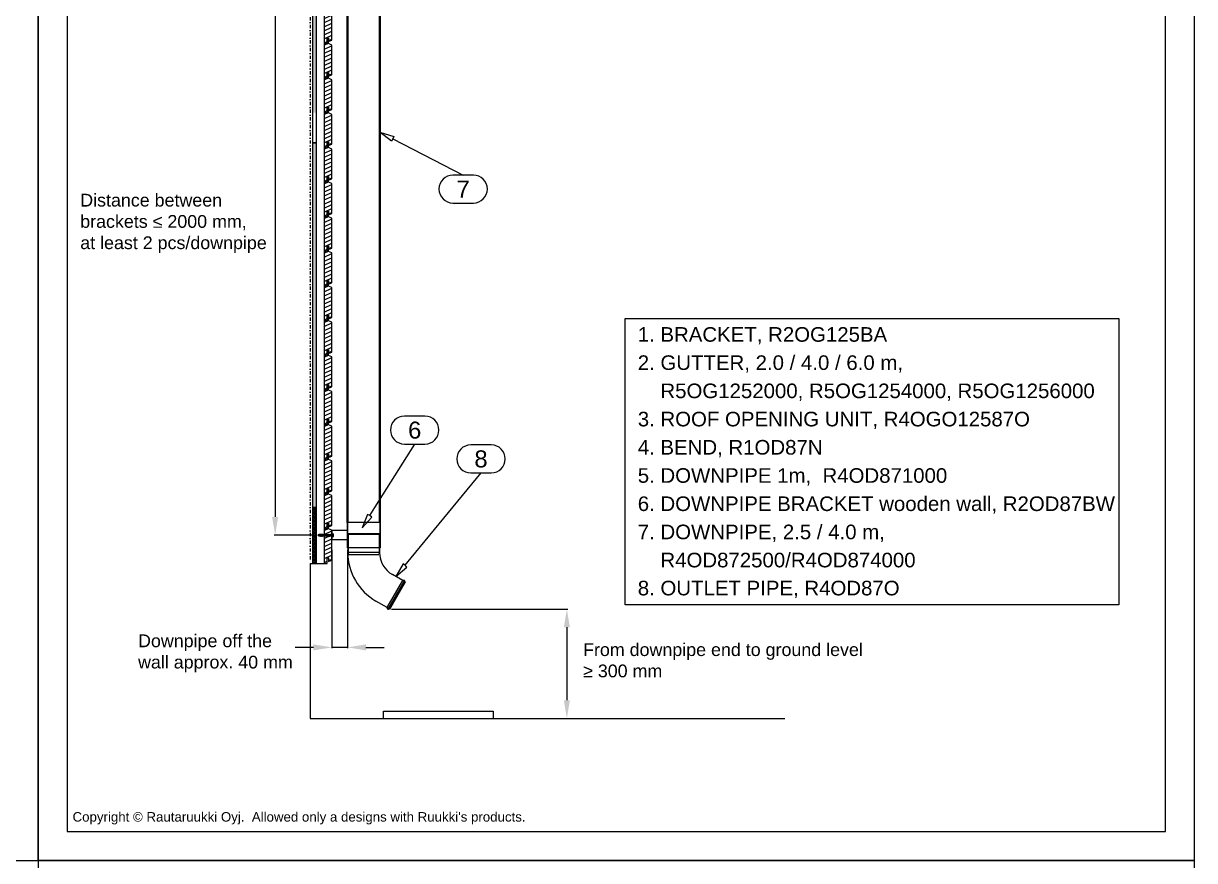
# Model space of a CAD drawing. Extents: x -5366 to 10078, y -29412 to -20292.
# Drawn here: x 3900 to 7108, y -24852 to -22558 of the extents above; entities that cross this region are included whole.
import ezdxf
from ezdxf.enums import TextEntityAlignment as Align

# ---------------------------------------------------------------- set-up
doc = ezdxf.new("R2010")
doc.units = 0
doc.linetypes.add('KL', pattern=[4, 2, -2])
doc.linetypes.add('PKL', pattern=[7, 3, -2, 0, -2])
for name, color, linetype in [('1', 7, 'CONTINUOUS'), ('CLASSIC', 7, 'CONTINUOUS'), ('DET_RAAMIT', 7, 'CONTINUOUS'), ('KIINNIKE', 1, 'CONTINUOUS'), ('MITAT', 2, 'CONTINUOUS'), ('POIMULEVY', 7, 'CONTINUOUS'), ('RAAMIT', 2, 'CONTINUOUS'), ('RISTIKKO', 1, 'CONTINUOUS'), ('RU_COPYRIGHT', 7, 'CONTINUOUS'), ('RWS', 7, 'CONTINUOUS')]:
    doc.layers.add(name, color=color, linetype=linetype)
doc.layers.add('DET_RAAMI_ULOIN', color=7, linetype='CONTINUOUS', plot=False)
doc.layers.add('RWS LIMITYKSET YM', color=7, linetype='CONTINUOUS', plot=False)
doc.layers.add('KUVA', color=7, linetype='CONTINUOUS', lineweight=40)
doc.styles.add('arial', font='ARIAL.TTF')
doc.dimstyles.get("Standard").update_dxf_attribs({"dimtxt": 0.18, "dimasz": 0.18, "dimexe": 0.18, "dimexo": 0.0625, "dimgap": 0.09, "dimtad": 0, "dimtih": 1, "dimtoh": 1, "dimdec": 4, "dimzin": 0, "dimdsep": 46, "dimtxsty": 'Standard', "dimcen": 0.09, "dimadec": 0, "dimazin": 0, "dimtfac": 1, "dimtdec": 4, "dimtofl": 0, "dimtmove": 0, "dimatfit": 3, "dimfxl": 0, "dimtolj": 1, "dimtzin": 0, "dimarcsym": 0})

# ---------------------------------------------------------------- blocks, each defined once
blk = doc.blocks.new('Bracket wood wall')
at = {"layer": '1'}
for p, q in [((-691.1, -3746.1), (-781.5, -3746.1)), ((-781.5, -3746.1), (-781.5, -3815.7)), ((-691.1, -3746.1), (-691.1, -3815.7)), ((-691.1, -3815.7), (-781.5, -3815.7))]:
    blk.add_line(p, q, dxfattribs=at)
at = {"layer": 'RWS'}
for p, q in [((-781.5, -3768.4), (-824.1, -3768.4)), ((-824.1, -3768.4), (-824.1, -3793.4)), ((-781.5, -3793.4), (-824.1, -3793.4))]:
    blk.add_line(p, q, dxfattribs=at)
blk = doc.blocks.new('*D189')
at = {"layer": 'MITAT', "color": 6, "lineweight": -2}
for p, q in [((4908.7, -24162.9), (5391.4, -24162.9)), ((5388.9, -24212.9), (5388.9, -24412.9)), ((4908.7, -24462.9), (5391.4, -24462.9))]:
    blk.add_line(p, q, dxfattribs=at)
at = {"layer": 'MITAT', "color": 6}
for points in [[(5380.6, -24212.9), (5397.3, -24212.9), (5388.9, -24162.9)], [(5380.6, -24412.9), (5397.3, -24412.9), (5388.9, -24462.9)]]:
    blk.add_solid(points, dxfattribs=at)
blk = doc.blocks.new('*D190')
at = {"layer": 'MITAT', "color": 6, "lineweight": -2}
for p, q in [((4701.6, -22285.3), (4587.3, -22285.3)), ((4589.8, -22335.3), (4589.8, -23910.5)), ((4701.6, -23960.5), (4587.3, -23960.5))]:
    blk.add_line(p, q, dxfattribs=at)
at = {"layer": 'MITAT', "color": 6}
for points in [[(4581.5, -22335.3), (4598.1, -22335.3), (4589.8, -22285.3)], [(4581.5, -23910.5), (4598.1, -23910.5), (4589.8, -23960.5)]]:
    blk.add_solid(points, dxfattribs=at)
blk = doc.blocks.new('*D191')
at = {"layer": 'MITAT', "color": 6, "lineweight": -2}
for p, q in [((4744.9, -24000.3), (4744.9, -24270.5)), ((4788.4, -24000.3), (4788.4, -24270.5)), ((4694.9, -24268), (4644.9, -24268)), ((4788.4, -24268), (4744.9, -24268)), ((4838.4, -24268), (4888.4, -24268))]:
    blk.add_line(p, q, dxfattribs=at)
at = {"layer": 'MITAT', "color": 6}
for points in [[(4694.9, -24259.7), (4694.9, -24276.3), (4744.9, -24268)], [(4838.4, -24259.7), (4838.4, -24276.3), (4788.4, -24268)]]:
    blk.add_solid(points, dxfattribs=at)
blk = doc.blocks.new('S55-38')
at = {"layer": 'KIINNIKE'}
for p, q in [((-22, 8.8), (-20, 7.8)), ((-20.7, 12.6), (-18.7, 11.6)), ((-19.2, 7.4), (-17.1, 6.3)), ((-17.9, 11.2), (-15.9, 10.1))]:
    blk.add_line(p, q, dxfattribs=at)
at = {"layer": 'KIINNIKE', "color": 1}
for p, q in [((-16.3, 6), (-14.3, 4.9)), ((-15.1, 9.8), (-13, 8.7)), ((-13.5, 4.5), (-11.4, 3.5)), ((-12.2, 8.3), (-10.2, 7.3)), ((-10.7, 3.1), (-8.6, 2.1)), ((-9.4, 6.9), (-7.3, 5.9)), ((-7.8, 1.7), (-5.8, 0.7)), ((-6.6, 5.5), (-4.5, 4.5)), ((-5, 0.3), (-2.9, -0.8)), ((-3.7, 4.1), (-1.7, 3)), ((-0.9, 2.7), (0.9, 1.8)), ((6.3, 1.3), (2.7, -5.8)), ((-2.2, -1.1), (-0.9, -1.8))]:
    blk.add_line(p, q, dxfattribs=at)
at = {"layer": 'KIINNIKE'}
for points in [[(-33.6, 16.3), (-34.2, 17.1)], [(-34.2, 17.1), (-33.3, 17.1)], [(-28.5, 12), (-29.2, 12.4)], [(-25.6, 10.6), (-27.7, 11.6)], [(-27.5, 15.9), (-27.2, 15.8)], [(-26.4, 15.4), (-24.4, 14.4)], [(-22.8, 9.2), (-24.9, 10.2)], [(-23.6, 14), (-21.5, 13)], [(-20, 7.8), (-20, 7.8)], [(-18.7, 11.6), (-18.8, 11.6)]]:
    blk.add_lwpolyline(points, dxfattribs=at)
for points in [[(-33.5, 15.5), (-33.7, 16), (-33.2, 17.3), (-32.8, 17.5), (-32.7, 17), (-33.1, 15.7)], [(-31.2, 12.5), (-31.4, 13.3), (-30, 17.4), (-29.4, 17.8), (-29.2, 17), (-30.6, 12.9)], [(-28.3, 11.1), (-28.6, 11.8), (-27.1, 16), (-26.6, 16.4), (-26.4, 15.6), (-27.8, 11.4)], [(-25.5, 9.7), (-25.7, 10.4), (-24.3, 14.6), (-23.7, 15), (-23.5, 14.2), (-24.9, 10)], [(-22.6, 8.3), (-22.9, 9), (-21.5, 13.2), (-20.9, 13.6), (-20.7, 12.8), (-22.1, 8.6)], [(-19.8, 6.9), (-20, 7.6), (-18.6, 11.7), (-18, 12.1), (-17.8, 11.4), (-19.3, 7.2)]]:
    blk.add_lwpolyline(points, close=True, dxfattribs=at)
for points in [[(-31.2, 13.7, -0.053388), (-32.8, 15.3), (-33.1, 15.7)], [(-32.7, 17.1), (-31.9, 17, -0.041911), (-30.2, 16.9)], [(-28.5, 12), (-29.2, 12.4, -0.035659), (-30.5, 13.2, -0.035659)], [(-29.3, 16.7, -0.048189), (-27.5, 15.9), (-27.2, 15.8)]]:
    blk.add_lwpolyline(points, format="xyb", dxfattribs=at)
at = {"layer": 'KIINNIKE', "color": 1}
for points in [[(-17, 5.4), (-17.2, 6.2), (-15.8, 10.3), (-15.2, 10.7), (-15, 9.9), (-16.4, 5.8)], [(-14.1, 4), (-14.4, 4.7), (-12.9, 8.9), (-12.4, 9.3), (-12.2, 8.5), (-13.6, 4.3)], [(-11.3, 2.6), (-11.5, 3.3), (-10.1, 7.5), (-9.5, 7.9), (-9.3, 7.1), (-10.7, 2.9)], [(-8.4, 1.2), (-8.7, 1.9), (-7.3, 6.1), (-6.7, 6.5), (-6.5, 5.7), (-7.9, 1.5)], [(-5.6, -0.2), (-5.8, 0.5), (-4.4, 4.7), (-3.8, 5), (-3.6, 4.3), (-5.1, 0.1)], [(-2.8, -1.6), (-3, -0.9), (-1.6, 3.2), (-1, 3.6), (-0.8, 2.8), (-2.2, -1.3)], [(2.1, 4.2), (3, 3.7), (-1.2, -4.7), (-2.1, -4.2)]]:
    blk.add_lwpolyline(points, close=True, dxfattribs=at)
at = {"layer": 'RWS', "color": 1}
for p, q in [((1.8, 1.3), (5.4, -0.5)), ((2.7, 3.1), (6.3, 1.3)), ((-0.9, -4), (2.7, -5.8)), ((0, -2.3), (3.6, -4))]:
    blk.add_line(p, q, dxfattribs=at)
blk = doc.blocks.new('A$C6DF27888')
at = {"layer": 'KUVA'}
for p, q in [((768, 252.2), (768, -1353.4)), ((856.2, 252.2), (856.2, -1353.4))]:
    blk.add_line(p, q, dxfattribs=at)
at = {"layer": 'RWS LIMITYKSET YM', "linetype": 'KL'}
for p, q in [((768, 319.2), (768, 252.2)), ((768, 319.2), (856.2, 319.2)), ((856.2, 319.2), (856.2, 252.2))]:
    blk.add_line(p, q, dxfattribs=at)
at = {"layer": 'RWS LIMITYKSET YM'}
for p, q in [((768, -1353.4), (768, -1384.5)), ((856.2, -1353.4), (856.2, -1384.5)), ((769.1, -1385.6), (768, -1384.5)), ((856.2, -1384.5), (768, -1384.5)), ((769.1, -1423), (769.1, -1385.6)), ((769.1, -1385.6), (769.1, -1435.6)), ((855.1, -1385.6), (856.2, -1384.5)), ((855.1, -1423), (855.1, -1385.6)), ((855.1, -1385.6), (855.1, -1435.6)), ((769.1, -1435.6), (770.4, -1440.6)), ((855.1, -1435.6), (769.1, -1435.6)), ((770.4, -1440.6), (853.8, -1440.6)), ((855.1, -1435.6), (853.8, -1440.6))]:
    blk.add_line(p, q, dxfattribs=at)
blk = doc.blocks.new('A$C1AE71932')
at = {"layer": '1'}
blk.add_line((22.8, 3.1), (22.8, 3.1), dxfattribs=at)
blk.add_point((22.8, -9.8), dxfattribs=at)
at = {"layer": 'RWS'}
for p, q in [((21.3, 25), (21.3, 12.5)), ((22.8, -22.3), (22.8, -34.7)), ((109.8, -34.7), (109.8, -22.3)), ((173.4, -111.9), (144.8, -95.4)), ((130.2, -185.7), (173.4, -111.9)), ((177.9, -111.7), (132.3, -189.8)), ((179.7, -115.7), (136.9, -189.6)), ((137.5, -189.9), (180.2, -115.9)), ((180.2, -115.9), (179.7, -115.7)), ((130.2, -185.7), (99.7, -168.1)), ((137.5, -189.9), (136.9, -189.6))]:
    blk.add_line(p, q, dxfattribs=at)
for centre, radius, start, end in [((176.8, -34.7), 154, 180, 240), ((179.8, -34.7), 70.1, 180, 240), ((173.8, -111.2), 0.83, 239.8792, 305.2295), ((176.2, -114.6), 3.36, 353.7056, 126.1295), ((180.6, -115.1), 1.03, 173.9301, 213.1977), ((129.8, -186.4), 0.83, 354.9532, 60.3035), ((134, -186.8), 3.44, 174.9532, 305.6538), ((136.5, -190.3), 0.83, 60.3035, 125.6538)]:
    blk.add_arc(centre, radius, start, end, dxfattribs=at)
at = {"layer": 'RWS LIMITYKSET YM'}
for p, q in [((22.8, -22.3), (22.8, 15.1)), ((22.8, 15.1), (109.8, 15.1)), ((23.3, 15.1), (109.3, 15.1)), ((109.8, 15.1), (109.8, -22.3))]:
    blk.add_line(p, q, dxfattribs=at)

msp = doc.modelspace()

# ---------------------------------------------------------------- hatches: boundary and pattern name
at = {"layer": 'RAAMIT'}
h = msp.add_hatch(dxfattribs=at)
h.set_pattern_fill('PISTE', color=1, scale=0.04, style=0)
h.set_pattern_definition([(0, (5568.9438, -21642.0992), (2, 2), [0, -4])])
h.paths.add_polyline_path([(4692.8579, -22802.6761), (4701.8579, -22802.6761), (4701.8579, -22359.79418), (4692.8579, -22359.79418)])
h.paths.add_polyline_path([(4701.8579, -23277.6761), (4692.8579, -23277.6761), (4692.8579, -23359.79418), (4701.8579, -23359.79418)])
h = msp.add_hatch(dxfattribs=at)
h.set_pattern_fill('PISTE', color=1, scale=0.04, style=0)
h.set_pattern_definition([(0, (5568.9438, -22167.0992), (2, 2), [0, -4])])
h.paths.add_polyline_path([(4692.8579, -22884.79418), (4701.8579, -22884.79418), (4701.8579, -23884.79418), (4692.8579, -23884.79418)])
h = msp.add_hatch(dxfattribs=at)
h.set_pattern_fill('PISTE', color=1, scale=0.04, style=0)
h.set_pattern_definition([(0, (5568.9438, -23167.0992), (2, 2), [0, -4])])
h.paths.add_polyline_path([(4692.8579, -23884.79418), (4701.8579, -23884.79418), (4701.8579, -24037.6761), (4692.8579, -24037.6761)])
at = {"layer": 'RWS'}
h = msp.add_hatch(dxfattribs=at)
h.set_pattern_fill('VAAKAV', color=1, scale=0.1, angle=25, style=0)
h.set_pattern_definition([(25, (5568.944, -21687.099), (-4.22618, 9.06308), [])])
h.paths.add_polyline_path([(4736.3579, -22502.6761), (4732.3579, -22502.6761), (4732.3579, -22517.6761), (4723.8579, -22517.6761), (4723.8579, -22612.6761), (4732.3579, -22612.6761), (4732.3579, -22597.6761), (4736.3579, -22597.6761), (4736.3579, -22607.6761), (4744.8579, -22603.4261), (4744.8579, -22521.9261), (4736.3579, -22517.6761)])
h = msp.add_hatch(dxfattribs=at)
h.set_pattern_fill('VAAKAV', color=1, scale=0.1, angle=25, style=0)
h.set_pattern_definition([(25, (5568.944, -21782.099), (-4.22618, 9.06308), [])])
h.paths.add_polyline_path([(4736.3579, -22597.6761), (4732.3579, -22597.6761), (4732.3579, -22612.6761), (4723.8579, -22612.6761), (4723.8579, -22707.6761), (4732.3579, -22707.6761), (4732.3579, -22692.6761), (4736.3579, -22692.6761), (4736.3579, -22702.6761), (4744.8579, -22698.4261), (4744.8579, -22616.9261), (4736.3579, -22612.6761)])
h = msp.add_hatch(dxfattribs=at)
h.set_pattern_fill('VAAKAV', color=1, scale=0.1, angle=25, style=0)
h.set_pattern_definition([(25, (5568.944, -21877.099), (-4.22618, 9.06308), [])])
h.paths.add_polyline_path([(4736.3579, -22692.6761), (4732.3579, -22692.6761), (4732.3579, -22707.6761), (4723.8579, -22707.6761), (4723.8579, -22802.6761), (4732.3579, -22802.6761), (4732.3579, -22787.6761), (4736.3579, -22787.6761), (4736.3579, -22797.6761), (4744.8579, -22793.4261), (4744.8579, -22711.9261), (4736.3579, -22707.6761)])
h = msp.add_hatch(dxfattribs=at)
h.set_pattern_fill('VAAKAV', color=1, scale=0.1, angle=25, style=0)
h.set_pattern_definition([(25, (5568.944, -21972.099), (-4.22618, 9.06308), [])])
h.paths.add_polyline_path([(4736.3579, -22787.6761), (4732.3579, -22787.6761), (4732.3579, -22802.6761), (4723.8579, -22802.6761), (4723.8579, -22897.6761), (4732.3579, -22897.6761), (4732.3579, -22882.6761), (4736.3579, -22882.6761), (4736.3579, -22892.6761), (4744.8579, -22888.4261), (4744.8579, -22806.9261), (4736.3579, -22802.6761)])
h = msp.add_hatch(dxfattribs=at)
h.set_pattern_fill('VAAKAV', color=1, scale=0.1, angle=25, style=0)
h.set_pattern_definition([(25, (5568.944, -22067.099), (-4.22618, 9.06308), [])])
h.paths.add_polyline_path([(4736.3579, -22882.6761), (4732.3579, -22882.6761), (4732.3579, -22897.6761), (4723.8579, -22897.6761), (4723.8579, -22992.6761), (4732.3579, -22992.6761), (4732.3579, -22977.6761), (4736.3579, -22977.6761), (4736.3579, -22987.6761), (4744.8579, -22983.4261), (4744.8579, -22901.9261), (4736.3579, -22897.6761)])
h = msp.add_hatch(dxfattribs=at)
h.set_pattern_fill('VAAKAV', color=1, scale=0.1, angle=25, style=0)
h.set_pattern_definition([(25, (5568.944, -22162.099), (-4.22618, 9.06308), [])])
h.paths.add_polyline_path([(4736.3579, -22977.6761), (4732.3579, -22977.6761), (4732.3579, -22992.6761), (4723.8579, -22992.6761), (4723.8579, -23087.6761), (4732.3579, -23087.6761), (4732.3579, -23072.6761), (4736.3579, -23072.6761), (4736.3579, -23082.6761), (4744.8579, -23078.4261), (4744.8579, -22996.9261), (4736.3579, -22992.6761)])
h = msp.add_hatch(dxfattribs=at)
h.set_pattern_fill('VAAKAV', color=1, scale=0.1, angle=25, style=0)
h.set_pattern_definition([(25, (5568.944, -22257.099), (-4.22618, 9.06308), [])])
h.paths.add_polyline_path([(4736.3579, -23072.6761), (4732.3579, -23072.6761), (4732.3579, -23087.6761), (4723.8579, -23087.6761), (4723.8579, -23182.6761), (4732.3579, -23182.6761), (4732.3579, -23167.6761), (4736.3579, -23167.6761), (4736.3579, -23177.6761), (4744.8579, -23173.4261), (4744.8579, -23091.9261), (4736.3579, -23087.6761)])
h = msp.add_hatch(dxfattribs=at)
h.set_pattern_fill('VAAKAV', color=1, scale=0.1, angle=25, style=0)
h.set_pattern_definition([(25, (5568.944, -22352.099), (-4.22618, 9.06308), [])])
h.paths.add_polyline_path([(4736.3579, -23167.6761), (4732.3579, -23167.6761), (4732.3579, -23182.6761), (4723.8579, -23182.6761), (4723.8579, -23277.6761), (4732.3579, -23277.6761), (4732.3579, -23262.6761), (4736.3579, -23262.6761), (4736.3579, -23272.6761), (4744.8579, -23268.4261), (4744.8579, -23186.9261), (4736.3579, -23182.6761)])
h = msp.add_hatch(dxfattribs=at)
h.set_pattern_fill('VAAKAV', color=1, scale=0.1, angle=25, style=0)
h.set_pattern_definition([(25, (5568.944, -22447.099), (-4.22618, 9.06308), [])])
h.paths.add_polyline_path([(4736.3579, -23262.6761), (4732.3579, -23262.6761), (4732.3579, -23277.6761), (4723.8579, -23277.6761), (4723.8579, -23372.6761), (4732.3579, -23372.6761), (4732.3579, -23357.6761), (4736.3579, -23357.6761), (4736.3579, -23367.6761), (4744.8579, -23363.4261), (4744.8579, -23281.9261), (4736.3579, -23277.6761)])
h = msp.add_hatch(dxfattribs=at)
h.set_pattern_fill('VAAKAV', color=1, scale=0.1, angle=25, style=0)
h.set_pattern_definition([(25, (5568.944, -22542.099), (-4.22618, 9.06308), [])])
h.paths.add_polyline_path([(4736.3579, -23357.6761), (4732.3579, -23357.6761), (4732.3579, -23372.6761), (4723.8579, -23372.6761), (4723.8579, -23467.6761), (4732.3579, -23467.6761), (4732.3579, -23452.6761), (4736.3579, -23452.6761), (4736.3579, -23462.6761), (4744.8579, -23458.4261), (4744.8579, -23376.9261), (4736.3579, -23372.6761)])
h = msp.add_hatch(dxfattribs=at)
h.set_pattern_fill('VAAKAV', color=1, scale=0.1, angle=25, style=0)
h.set_pattern_definition([(25, (5568.944, -22637.099), (-4.22618, 9.06308), [])])
h.paths.add_polyline_path([(4736.3579, -23452.6761), (4732.3579, -23452.6761), (4732.3579, -23467.6761), (4723.8579, -23467.6761), (4723.8579, -23562.6761), (4732.3579, -23562.6761), (4732.3579, -23547.6761), (4736.3579, -23547.6761), (4736.3579, -23557.6761), (4744.8579, -23553.4261), (4744.8579, -23471.9261), (4736.3579, -23467.6761)])
h = msp.add_hatch(dxfattribs=at)
h.set_pattern_fill('VAAKAV', color=1, scale=0.1, angle=25, style=0)
h.set_pattern_definition([(25, (5568.944, -22732.099), (-4.22618, 9.06308), [])])
h.paths.add_polyline_path([(4736.3579, -23547.6761), (4732.3579, -23547.6761), (4732.3579, -23562.6761), (4723.8579, -23562.6761), (4723.8579, -23657.6761), (4732.3579, -23657.6761), (4732.3579, -23642.6761), (4736.3579, -23642.6761), (4736.3579, -23652.6761), (4744.8579, -23648.4261), (4744.8579, -23566.9261), (4736.3579, -23562.6761)])
h = msp.add_hatch(dxfattribs=at)
h.set_pattern_fill('VAAKAV', color=1, scale=0.1, angle=25, style=0)
h.set_pattern_definition([(25, (5568.944, -22827.099), (-4.22618, 9.06308), [])])
h.paths.add_polyline_path([(4736.3579, -23642.6761), (4732.3579, -23642.6761), (4732.3579, -23657.6761), (4723.8579, -23657.6761), (4723.8579, -23752.6761), (4732.3579, -23752.6761), (4732.3579, -23737.6761), (4736.3579, -23737.6761), (4736.3579, -23747.6761), (4744.8579, -23743.4261), (4744.8579, -23661.9261), (4736.3579, -23657.6761)])
h = msp.add_hatch(dxfattribs=at)
h.set_pattern_fill('VAAKAV', color=1, scale=0.1, angle=25, style=0)
h.set_pattern_definition([(25, (5568.944, -22922.099), (-4.22618, 9.06308), [])])
h.paths.add_polyline_path([(4736.3579, -23737.6761), (4732.3579, -23737.6761), (4732.3579, -23752.6761), (4723.8579, -23752.6761), (4723.8579, -23847.6761), (4732.3579, -23847.6761), (4732.3579, -23832.6761), (4736.3579, -23832.6761), (4736.3579, -23842.6761), (4744.8579, -23838.4261), (4744.8579, -23756.9261), (4736.3579, -23752.6761)])
h = msp.add_hatch(dxfattribs=at)
h.set_pattern_fill('VAAKAV', color=1, scale=0.1, angle=25, style=0)
h.set_pattern_definition([(25, (5568.944, -23017.099), (-4.22618, 9.06308), [])])
h.paths.add_polyline_path([(4736.3579, -23832.6761), (4732.3579, -23832.6761), (4732.3579, -23847.6761), (4723.8579, -23847.6761), (4723.8579, -23942.6761), (4732.3579, -23942.6761), (4732.3579, -23927.6761), (4736.3579, -23927.6761), (4736.3579, -23937.6761), (4744.8579, -23933.4261), (4744.8579, -23851.9261), (4736.3579, -23847.6761)])
h = msp.add_hatch(dxfattribs=at)
h.set_pattern_fill('VAAKAV', color=1, scale=0.1, angle=25, style=0)
h.set_pattern_definition([(25, (5568.944, -23112.099), (-4.22618, 9.06308), [])])
h.paths.add_polyline_path([(4736.3579, -23927.6761), (4732.3579, -23927.6761), (4732.3579, -23942.6761), (4723.8579, -23942.6761), (4723.8579, -24037.6761), (4732.3579, -24037.6761), (4732.3579, -24022.6761), (4736.3579, -24022.6761), (4736.3579, -24032.6761), (4744.8579, -24028.4261), (4744.8579, -23946.9261), (4736.3579, -23942.6761)])

# ---------------------------------------------------------------- linework, layer by layer
at = {"layer": 'CLASSIC', "color": 1}
msp.add_lwpolyline([(4912.11991, -22874.36896), (4908.40839, -22880.26634), (4876.56047, -22856.10624), (4914.75097, -22867.91668), (4912.11991, -22874.36896), (5104.88711, -22973.37092), (5076.90461, -22973.37092, 1), (5076.90461, -23049.92297), (5132.86961, -23049.92297, 1), (5132.86961, -22973.37092), (5104.88711, -22973.37092)], format="xyb", dxfattribs=at)
at = {"layer": 'DET_RAAMI_ULOIN', "color": 2}
for points in [[(772.35454, -24852.30809), (3940.35454, -24852.30809), (3940.35454, -20292.30809), (772.35454, -20292.30809)], [(3940.35454, -24852.30809), (7108.35454, -24852.30809), (7108.35454, -20292.30809), (3940.35454, -20292.30809)], [(3940.35454, -29412.30809), (7108.35454, -29412.30809), (7108.35454, -24852.30809), (3940.35454, -24852.30809)]]:
    msp.add_lwpolyline(points, close=True, dxfattribs=at)
at = {"layer": 'DET_RAAMIT', "color": 2}
msp.add_lwpolyline([(4020.35454, -24772.30809), (7028.35454, -24772.30809), (7028.35454, -20372.30809), (4020.35454, -20372.30809)], close=True, dxfattribs=at)
at = {"layer": 'POIMULEVY', "color": 1}
for points in [[(4849.0608, -23906.73877), (4842.85466, -23903.56089), (4827.79605, -23940.61809), (4854.62083, -23910.94606), (4849.0608, -23906.73877), (4863.2373, -23884.15256), (4972.14179, -23710.64428), (5000.14177, -23710.64428, 1), (5000.14177, -23634.0444), (4944.1418, -23634.0444, 1), (4944.1418, -23710.64428), (4972.14179, -23710.64428)], [(4945.90838, -24042.95679), (4940.15319, -24039.02069), (4920.53585, -24073.8798), (4950.89264, -24047.83248), (4945.90838, -24042.95679), (4962.8234, -24022.34145), (5153.7926, -23789.59592), (5181.79259, -23789.59592, 1), (5181.79259, -23712.99605), (5125.79262, -23712.99605, 1), (5125.79262, -23789.59592), (5153.7926, -23789.59592)]]:
    msp.add_lwpolyline(points, format="xyb", dxfattribs=at)
at = {"layer": 'RAAMIT'}
for points in [[(4692.8579, -22802.6761), (4692.8579, -22359.79418), (4701.8579, -22359.79418), (4701.8579, -22802.6761)], [(4701.8579, -22802.6761), (4701.8579, -22884.79418), (4692.8579, -22884.79418), (4692.8579, -22802.6761)]]:
    msp.add_lwpolyline(points, dxfattribs=at)
for points in [[(4692.8579, -22884.79418), (4701.8579, -22884.79418), (4701.8579, -23884.79418), (4692.8579, -23884.79418)], [(4692.8579, -23884.79418), (4701.8579, -23884.79418), (4701.8579, -24037.6761), (4692.8579, -24037.6761)]]:
    msp.add_lwpolyline(points, close=True, dxfattribs=at)
at = {"layer": 'RWS', "color": 1, "linetype": 'PKL', "ltscale": 3}
msp.add_line((4685.99998, -21211.3129), (4685.99998, -24037.6761), dxfattribs=at)
at = {"layer": 'RWS', "color": 2}
for p, q in [((4685.99998, -24037.6761), (4685.99998, -24462.89026)), ((4685.99998, -24037.6761), (4723.8579, -24037.6761)), ((4685.99998, -24462.89026), (5985.99998, -24462.89026))]:
    msp.add_line(p, q, dxfattribs=at)
at = {"layer": 'RWS'}
for p, q in [((4886.63581, -24462.89026), (4886.63581, -24442.89026)), ((4886.63581, -24442.89026), (5186.63581, -24442.89026)), ((5186.63581, -24442.89026), (5186.63581, -24462.89026))]:
    msp.add_line(p, q, dxfattribs=at)
at = {"layer": 'RWS', "color": 2}
for points in [[(4736.3579, -22502.6761), (4732.3579, -22502.6761), (4732.3579, -22517.6761), (4723.8579, -22517.6761), (4723.8579, -22612.6761), (4732.3579, -22612.6761), (4732.3579, -22597.6761), (4736.3579, -22597.6761), (4736.3579, -22607.6761), (4744.8579, -22603.4261), (4744.8579, -22521.9261), (4736.3579, -22517.6761)], [(4736.3579, -22597.6761), (4732.3579, -22597.6761), (4732.3579, -22612.6761), (4723.8579, -22612.6761), (4723.8579, -22707.6761), (4732.3579, -22707.6761), (4732.3579, -22692.6761), (4736.3579, -22692.6761), (4736.3579, -22702.6761), (4744.8579, -22698.4261), (4744.8579, -22616.9261), (4736.3579, -22612.6761)], [(4736.3579, -22692.6761), (4732.3579, -22692.6761), (4732.3579, -22707.6761), (4723.8579, -22707.6761), (4723.8579, -22802.6761), (4732.3579, -22802.6761), (4732.3579, -22787.6761), (4736.3579, -22787.6761), (4736.3579, -22797.6761), (4744.8579, -22793.4261), (4744.8579, -22711.9261), (4736.3579, -22707.6761)], [(4736.3579, -22787.6761), (4732.3579, -22787.6761), (4732.3579, -22802.6761), (4723.8579, -22802.6761), (4723.8579, -22897.6761), (4732.3579, -22897.6761), (4732.3579, -22882.6761), (4736.3579, -22882.6761), (4736.3579, -22892.6761), (4744.8579, -22888.4261), (4744.8579, -22806.9261), (4736.3579, -22802.6761)], [(4736.3579, -22882.6761), (4732.3579, -22882.6761), (4732.3579, -22897.6761), (4723.8579, -22897.6761), (4723.8579, -22992.6761), (4732.3579, -22992.6761), (4732.3579, -22977.6761), (4736.3579, -22977.6761), (4736.3579, -22987.6761), (4744.8579, -22983.4261), (4744.8579, -22901.9261), (4736.3579, -22897.6761)], [(4736.3579, -22977.6761), (4732.3579, -22977.6761), (4732.3579, -22992.6761), (4723.8579, -22992.6761), (4723.8579, -23087.6761), (4732.3579, -23087.6761), (4732.3579, -23072.6761), (4736.3579, -23072.6761), (4736.3579, -23082.6761), (4744.8579, -23078.4261), (4744.8579, -22996.9261), (4736.3579, -22992.6761)], [(4736.3579, -23072.6761), (4732.3579, -23072.6761), (4732.3579, -23087.6761), (4723.8579, -23087.6761), (4723.8579, -23182.6761), (4732.3579, -23182.6761), (4732.3579, -23167.6761), (4736.3579, -23167.6761), (4736.3579, -23177.6761), (4744.8579, -23173.4261), (4744.8579, -23091.9261), (4736.3579, -23087.6761)], [(4736.3579, -23167.6761), (4732.3579, -23167.6761), (4732.3579, -23182.6761), (4723.8579, -23182.6761), (4723.8579, -23277.6761), (4732.3579, -23277.6761), (4732.3579, -23262.6761), (4736.3579, -23262.6761), (4736.3579, -23272.6761), (4744.8579, -23268.4261), (4744.8579, -23186.9261), (4736.3579, -23182.6761)], [(4736.3579, -23262.6761), (4732.3579, -23262.6761), (4732.3579, -23277.6761), (4723.8579, -23277.6761), (4723.8579, -23372.6761), (4732.3579, -23372.6761), (4732.3579, -23357.6761), (4736.3579, -23357.6761), (4736.3579, -23367.6761), (4744.8579, -23363.4261), (4744.8579, -23281.9261), (4736.3579, -23277.6761)], [(4736.3579, -23357.6761), (4732.3579, -23357.6761), (4732.3579, -23372.6761), (4723.8579, -23372.6761), (4723.8579, -23467.6761), (4732.3579, -23467.6761), (4732.3579, -23452.6761), (4736.3579, -23452.6761), (4736.3579, -23462.6761), (4744.8579, -23458.4261), (4744.8579, -23376.9261), (4736.3579, -23372.6761)], [(4736.3579, -23452.6761), (4732.3579, -23452.6761), (4732.3579, -23467.6761), (4723.8579, -23467.6761), (4723.8579, -23562.6761), (4732.3579, -23562.6761), (4732.3579, -23547.6761), (4736.3579, -23547.6761), (4736.3579, -23557.6761), (4744.8579, -23553.4261), (4744.8579, -23471.9261), (4736.3579, -23467.6761)], [(4736.3579, -23547.6761), (4732.3579, -23547.6761), (4732.3579, -23562.6761), (4723.8579, -23562.6761), (4723.8579, -23657.6761), (4732.3579, -23657.6761), (4732.3579, -23642.6761), (4736.3579, -23642.6761), (4736.3579, -23652.6761), (4744.8579, -23648.4261), (4744.8579, -23566.9261), (4736.3579, -23562.6761)], [(4736.3579, -23642.6761), (4732.3579, -23642.6761), (4732.3579, -23657.6761), (4723.8579, -23657.6761), (4723.8579, -23752.6761), (4732.3579, -23752.6761), (4732.3579, -23737.6761), (4736.3579, -23737.6761), (4736.3579, -23747.6761), (4744.8579, -23743.4261), (4744.8579, -23661.9261), (4736.3579, -23657.6761)], [(4736.3579, -23737.6761), (4732.3579, -23737.6761), (4732.3579, -23752.6761), (4723.8579, -23752.6761), (4723.8579, -23847.6761), (4732.3579, -23847.6761), (4732.3579, -23832.6761), (4736.3579, -23832.6761), (4736.3579, -23842.6761), (4744.8579, -23838.4261), (4744.8579, -23756.9261), (4736.3579, -23752.6761)], [(4736.3579, -23832.6761), (4732.3579, -23832.6761), (4732.3579, -23847.6761), (4723.8579, -23847.6761), (4723.8579, -23942.6761), (4732.3579, -23942.6761), (4732.3579, -23927.6761), (4736.3579, -23927.6761), (4736.3579, -23937.6761), (4744.8579, -23933.4261), (4744.8579, -23851.9261), (4736.3579, -23847.6761)], [(4736.3579, -23927.6761), (4732.3579, -23927.6761), (4732.3579, -23942.6761), (4723.8579, -23942.6761), (4723.8579, -24037.6761), (4732.3579, -24037.6761), (4732.3579, -24022.6761), (4736.3579, -24022.6761), (4736.3579, -24032.6761), (4744.8579, -24028.4261), (4744.8579, -23946.9261), (4736.3579, -23942.6761)]]:
    msp.add_lwpolyline(points, close=True, dxfattribs=at)
at = {"layer": 'RWS', "color": 5}
msp.add_lwpolyline([(5548.74685, -23366.88669), (6900.77217, -23366.88669), (6900.77217, -24151.65649), (5548.74685, -24151.65649)], close=True, dxfattribs=at)

# ---------------------------------------------------------------- block references
at = {"layer": 'POIMULEVY', "color": 1, "xscale": -1, "rotation": 153.4349488229165}
msp.add_blockref('S55-38', (4744.8579, -23960.47162), dxfattribs=at)
at = {"layer": 'RWS'}
for name, p in [('A$C6DF27888', (4020.35454, -22572.30809)), ('Bracket wood wall', (5568.94376, -20179.59918)), ('A$C1AE71932', (4766.17318, -23972.97162))]:
    msp.add_blockref(name, p, dxfattribs=at)

# ---------------------------------------------------------------- texts
at = {"layer": 'CLASSIC', "color": 2, "style": 'arial'}
msp.add_text('7', height=46.66664, dxfattribs=at).set_placement((5104.83866, -23011.97786), align=Align.MIDDLE)
msp.add_text('5. DOWNPIPE 1m,  R4OD871000', height=40, dxfattribs=at).set_placement((5583.15784, -23816.82899))
at = {"layer": 'POIMULEVY', "color": 2, "style": 'arial'}
for s, p in [('1. BRACKET, R2OG125BA', (5583.15784, -23430.16474)), ('2. GUTTER, 2.0 / 4.0 / 6.0 m,', (5583.15784, -23507.49759)), ('    R5OG1252000, R5OG1254000, R5OG1256000', (5583.15784, -23584.83044)), ('3. ROOF OPENING UNIT, R4OGO12587O', (5583.15784, -23662.16329)), ('4. BEND, R1OD87N', (5583.15784, -23739.49614)), ('6. DOWNPIPE BRACKET wooden wall, R2OD87BW', (5583.15784, -23894.16184)), ('7. DOWNPIPE, 2.5 / 4.0 m, ', (5583.15784, -23971.49469)), ('    R4OD872500/R4OD874000', (5583.15784, -24048.54675)), ('8. OUTLET PIPE, R4OD87O', (5583.15784, -24125.35047))]:
    msp.add_text(s, height=40, dxfattribs=at).set_placement(p)
for s, p in [('6', (4972.14179, -23672.34434)), ('8', (5153.7926, -23751.29598))]:
    msp.add_text(s, height=46.66664, dxfattribs=at).set_placement(p, align=Align.MIDDLE)
at = {"layer": 'RISTIKKO', "color": 5, "char_height": 35, "attachment_point": 1, "style": 'arial'}
for s, insert, width in [('{\\C2;Distance between brackets ≤ 2000 mm,\\Pat least 2 pcs/downpipe}', (4055.99998, -23024.63771), 548.3283682), ('{\\C2;Downpipe off the wall approx. 40 mm}', (4214.36563, -24232.40309), 443.019499), ('{\\C2;From downpipe end to ground level ≥ 300 mm}', (5433.33174, -24256.60779), 781.4585982)]:
    msp.add_mtext(s, dxfattribs=dict(at, insert=insert, width=width))
at = {"layer": 'RU_COPYRIGHT', "color": 1, "insert": (4035.02557, -24719.43563), "char_height": 26, "width": 2223.1430146, "attachment_point": 1}
msp.add_mtext("{\\fArial|b0|i0|c0|p34;Copyright © Rautaruukki Oyj.  Allowed only a designs with Ruukki's products.}", dxfattribs=at)

# ---------------------------------------------------------------- dimensions: what is measured, and where the dimension line sits
at = {"layer": 'MITAT', "color": 5}
for base, p1, p2, angle, picture, middle in [((4589.78571, -23960.47162), (4706.64066, -22285.33168), (4706.64066, -23960.47162), 270, '*D190', (4536.538, -23126.72373)), ((4744.8579, -24268.00149), (4788.36047, -23995.27162), (4744.8579, -23995.27162), 180, '*D191', (4950.3649, -24305.73592))]:
    dim = msp.add_linear_dim(base=base, p1=p1, p2=p2, angle=angle, text=' ', dimstyle='Standard', override={"dimscale": 2.5, "dimtxt": 15, "dimasz": 20, "dimexe": 1, "dimexo": 2, "dimgap": 0.5, "dimjust": 0, "dimtih": 0, "dimtoh": 0, "dimdec": 0, "dimzin": 8, "dimtxsty": 'arial', "dimdle": 1, "dimclrd": 6, "dimclre": 6, "dimclrt": 2, "dimtp": 0.5, "dimtm": 0.5, "dimtfac": 0.01875, "dimtix": 1, "dimtofl": 1, "dimtmove": 2, "dimtvp": 1}, dxfattribs=at)
    dim.commit()
    dim.dimension.update_dxf_attribs({"geometry": picture, "text_midpoint": middle, "dimtype": 161})
dim = msp.add_linear_dim(base=(5388.93683, -24462.89026), p1=(4903.68091, -24162.89026), p2=(4903.68091, -24462.89026), angle=270, text=' ', dimstyle='Standard', override={"dimscale": 2.5, "dimtxt": 15, "dimasz": 20, "dimexe": 1, "dimexo": 2, "dimgap": 0.5, "dimjust": 0, "dimtih": 0, "dimtoh": 0, "dimdec": 0, "dimzin": 8, "dimtxsty": 'arial', "dimdle": 1, "dimclrd": 6, "dimclre": 6, "dimclrt": 2, "dimtp": 0.5, "dimtm": 0.5, "dimtfac": 0.01875, "dimtix": 1, "dimtofl": 1, "dimtmove": 2, "dimtvp": 1}, dxfattribs=at)
dim.commit()
dim.dimension.update_dxf_attribs({"geometry": '*D189', "text_midpoint": (5365.50494, -24304.23606), "dimtype": 161, "text_rotation": 0.0001})

doc.saveas('drawing.dxf')
